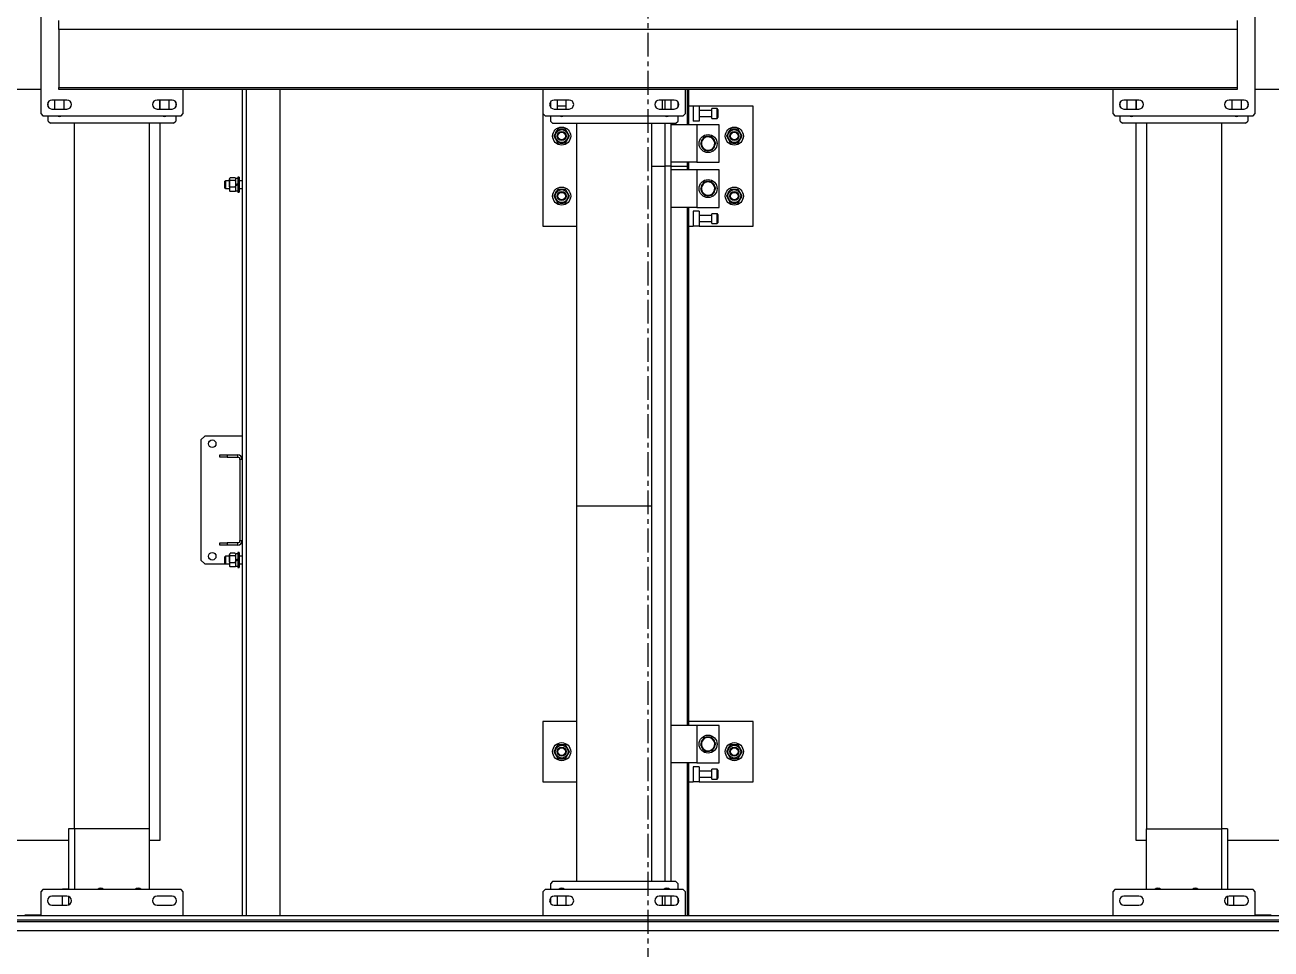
# Model space of a CAD drawing. Header units: millimetres. Extents: x 6622 to 532820, y 3370 to 359312.
# Drawn here: x 458470 to 460130, y 301295 to 302526 of the extents above; entities that cross this region are included whole.
import ezdxf

# ---------------------------------------------------------------- set-up
doc = ezdxf.new("R2010")
doc.units = ezdxf.units.MM
doc.linetypes.add('CENTER', pattern=[50.8, 31.75, -6.35, 6.35, -6.35])

# ---------------------------------------------------------------- blocks, each defined once
blk = doc.blocks.new('A$C6F3A12F4')
at = {"color": 2, "linetype": 'Continuous', "lineweight": 25}
for p, q in [((12185.2, 3700), (12185.2, 2659)), ((13185.2, 2622.1), (13185.2, 3700)), ((13285.7, 3475), (13285.7, 225)), ((13291.1, 225), (13291.1, 3475)), ((13293.7, 3475), (13293.7, 225)), ((13305.7, 3475), (13305.7, 225)), ((13285.2, 2680), (13285.2, 2659)), ((12217.2, 2659), (12053.2, 2659)), ((12220.2, 2656), (12217.2, 2659)), ((12220.2, 2472), (12220.2, 2656)), ((13253.7, 2659), (13250.7, 2656)), ((13250.7, 2656), (13250.7, 2472)), ((13285.7, 2659), (13253.7, 2659)), ((12199.2, 2644), (12199.2, 2624)), ((12199.2, 2640.1), (12211.2, 2640.1)), ((12202, 2649.1), (12208.4, 2649.1)), ((12211.2, 2624), (12211.2, 2644)), ((12220.2, 2649.1), (12227.2, 2649.1)), ((12230.2, 2646.1), (12227.2, 2649.1)), ((12230.2, 2646.1), (12230.2, 2482.1)), ((13259.7, 2644), (13259.7, 2624)), ((13271.7, 2624), (13271.7, 2644)), ((12093.2, 2635), (12105.2, 2635)), ((12105.2, 2635), (12105.2, 1065)), ((12105.2, 2635), (12182.6, 2635)), ((12182.6, 1065), (12182.6, 2635)), ((12182.6, 2635), (12185.2, 2635)), ((12185.2, 2635), (12185.2, 1065)), ((12211.2, 2628.1), (12199.2, 2628.1)), ((13259.7, 2630.1), (13271.7, 2630.1)), ((12230.2, 2614.1), (13170.2, 2614.1)), ((13170.2, 2622.1), (13170.2, 2614.1)), ((13170.2, 2622.1), (13250.7, 2622.1)), ((13170.2, 2514.1), (13170.2, 2614.1)), ((13170.2, 2614.1), (13250.7, 2614.1)), ((13260, 2622.1), (13271.4, 2622.1)), ((12230.2, 2514.1), (13170.2, 2514.1)), ((13250.7, 2514.1), (13170.2, 2514.1)), ((13185.2, 2500), (13185.2, 2514.1)), ((12199.2, 2504), (12199.2, 2484)), ((12199.2, 2500.1), (12211.2, 2500.1)), ((12199.2, 2500), (12211.2, 2500)), ((12211.2, 2484), (12211.2, 2504)), ((12230.2, 2500), (13185.2, 2500)), ((13259.7, 2504), (13259.7, 2484)), ((13271.7, 2484), (13271.7, 2504)), ((12211.2, 2488.1), (12199.2, 2488.1)), ((12208.7, 2479.1), (12201.7, 2479.1)), ((12227.2, 2479.1), (12220.2, 2479.1)), ((12227.2, 2479.1), (12230.2, 2482.1)), ((12185.2, 2469), (12217.2, 2469)), ((12217.2, 2469), (12220.2, 2472)), ((13250.7, 2472), (13253.7, 2469)), ((13253.7, 2469), (13285.7, 2469)), ((12207.2, 1990), (12207.2, 1918)), ((12367.2, 1990), (12207.2, 1990)), ((12367.2, 1918), (12367.2, 1990)), ((13027.2, 1990), (13027.2, 1904)), ((13107.2, 1990), (13027.2, 1990)), ((13107.2, 1918), (13107.2, 1990)), ((12256.7, 1965), (12256.2, 1965)), ((12256.6, 1963.2), (12256.2, 1963.2)), ((12256.3, 1962.2), (12256.6, 1963.2)), ((12336.7, 1965), (12336.2, 1965)), ((12336.6, 1963.2), (12336.2, 1963.2)), ((12336.3, 1962.2), (12336.6, 1963.2)), ((13076.7, 1965), (13076.2, 1965)), ((13076.6, 1963.2), (13076.2, 1963.2)), ((13076.3, 1962.2), (13076.6, 1963.2)), ((12211.7, 1943), (12222.7, 1943)), ((12282.2, 1945), (12232.2, 1945)), ((12232.2, 1945), (12232.2, 1915)), ((12282.2, 1915), (12282.2, 1945)), ((12342.2, 1945), (12292.2, 1945)), ((12292.2, 1945), (12292.2, 1915)), ((12342.2, 1915), (12342.2, 1945)), ((12351.7, 1943), (12362.7, 1943)), ((13082.2, 1945), (13032.2, 1945)), ((13032.2, 1945), (13032.2, 1915)), ((13082.2, 1915), (13082.2, 1945)), ((13091.7, 1943), (13102.7, 1943)), ((12210.7, 1942), (12210.7, 1935)), ((12223.7, 1942), (12210.7, 1942)), ((12223.7, 1935), (12210.7, 1935)), ((12213.2, 1935), (12213.2, 1918)), ((12221.2, 1918), (12221.2, 1935)), ((12223.7, 1935), (12223.7, 1942)), ((12252.2, 1937.3), (12248, 1934.4)), ((12256.4, 1940.2), (12252.2, 1937.3)), ((12261, 1938), (12256.4, 1940.2)), ((12265.6, 1935.8), (12261, 1938)), ((12266.8, 1930), (12266.1, 1930)), ((12266.6, 1928.2), (12266.2, 1928.2)), ((12266.4, 1927.4), (12266.6, 1928.2)), ((12312.2, 1937.3), (12308, 1934.4)), ((12316.4, 1940.2), (12312.2, 1937.3)), ((12321, 1938), (12316.4, 1940.2)), ((12325.6, 1935.8), (12321, 1938)), ((12326.7, 1930), (12326.1, 1930)), ((12326.6, 1928.2), (12326.2, 1928.2)), ((12326.4, 1927.4), (12326.6, 1928.2)), ((12350.7, 1942), (12350.7, 1935)), ((12363.7, 1942), (12350.7, 1942)), ((12363.7, 1935), (12350.7, 1935)), ((12353.2, 1935), (12353.2, 1918)), ((12361.2, 1918), (12361.2, 1935)), ((12363.7, 1935), (12363.7, 1942)), ((13052.2, 1937.3), (13048, 1934.4)), ((13056.4, 1940.2), (13052.2, 1937.3)), ((13061, 1938), (13056.4, 1940.2)), ((13065.6, 1935.8), (13061, 1938)), ((13066.8, 1930), (13066.1, 1930)), ((13066.6, 1928.2), (13066.2, 1928.2)), ((13066.4, 1927.4), (13066.6, 1928.2)), ((13090.7, 1942), (13090.7, 1935)), ((13103.7, 1942), (13090.7, 1942)), ((13103.7, 1935), (13090.7, 1935)), ((13093.2, 1935), (13093.2, 1918)), ((13101.2, 1918), (13101.2, 1935)), ((13103.7, 1935), (13103.7, 1942)), ((12207.2, 1918), (12207.2, 1910)), ((12207.2, 1918), (12227.2, 1918)), ((12207.2, 1910), (12207.2, 1904)), ((12207.2, 1910), (12227.2, 1910)), ((12227.2, 1918), (12227.2, 1910)), ((12232.2, 1915), (12232.2, 1880.2)), ((12232.2, 1915), (12282.2, 1915)), ((12248.8, 1924.2), (12253.4, 1922)), ((12253.4, 1922), (12258, 1919.8)), ((12258, 1919.8), (12262.2, 1922.7)), ((12262.2, 1922.7), (12266.4, 1925.6)), ((12282.2, 1915), (12282.2, 1880.2)), ((12292.2, 1915), (12292.2, 1880.2)), ((12292.2, 1915), (12342.2, 1915)), ((12308.7, 1924.2), (12313.4, 1922)), ((12313.4, 1922), (12318, 1919.8)), ((12318, 1919.8), (12322.2, 1922.7)), ((12322.2, 1922.7), (12326.4, 1925.6)), ((12342.2, 1915), (12342.2, 1880.2)), ((12347.2, 1918), (12367.2, 1918)), ((12347.2, 1918), (12347.2, 1910)), ((12347.2, 1910), (12367.2, 1910)), ((12367.2, 1918), (12367.2, 1910)), ((12367.2, 1904), (12367.2, 1910)), ((13032.2, 1915), (13082.2, 1915)), ((13032.2, 1915), (13032.2, 1880.2)), ((13048.8, 1924.2), (13053.4, 1922)), ((13053.4, 1922), (13058, 1919.8)), ((13058, 1919.8), (13062.2, 1922.7)), ((13062.2, 1922.7), (13066.4, 1925.6)), ((13082.2, 1915), (13082.2, 1880.2)), ((13087.2, 1918), (13087.2, 1910)), ((13087.2, 1918), (13107.2, 1918)), ((13087.2, 1910), (13107.2, 1910)), ((13107.2, 1918), (13107.2, 1910)), ((13107.2, 1904), (13107.2, 1910)), ((12185.2, 1904), (12232.2, 1904)), ((12232.2, 1902.7), (12185.2, 1902.7)), ((12217.2, 1900), (12185.2, 1900)), ((12220.2, 1897), (12217.2, 1900)), ((12220.2, 1713), (12220.2, 1897)), ((12282.2, 1904), (12292.2, 1904)), ((12287.2, 1902.7), (12282.2, 1902.7)), ((12287.2, 1904), (12287.2, 1902.7)), ((12287.2, 1880.2), (12287.2, 1902.7)), ((12292.2, 1902.7), (12287.2, 1902.7)), ((12342.2, 1904), (13032.2, 1904)), ((13032.2, 1902.7), (12342.2, 1902.7)), ((13082.2, 1904), (13285.7, 1904)), ((13285.7, 1902.7), (13082.2, 1902.7)), ((13253.7, 1900), (13250.7, 1897)), ((13250.7, 1897), (13250.7, 1713)), ((13285.7, 1900), (13253.7, 1900)), ((12199.2, 1885), (12199.2, 1865)), ((12211.2, 1881), (12199.2, 1881)), ((12199.2, 1880.2), (12211.2, 1880.2)), ((12208.5, 1890), (12201.9, 1890)), ((12211.2, 1865), (12211.2, 1885)), ((12227.2, 1890), (12220.2, 1890)), ((12230.2, 1887), (12227.2, 1890)), ((12230.2, 1723), (12230.2, 1887)), ((12230.2, 1880.2), (13240.2, 1880.2)), ((12287.2, 1880.2), (12287.2, 1872.8)), ((13243.2, 1890), (13240.2, 1887)), ((13240.2, 1887), (13240.2, 1723)), ((13250.7, 1890), (13243.2, 1890)), ((13259.7, 1885), (13259.7, 1865)), ((13271.7, 1881), (13259.7, 1881)), ((13259.7, 1880.2), (13271.7, 1880.2)), ((13269, 1890), (13262.4, 1890)), ((13271.7, 1865), (13271.7, 1885)), ((12211.2, 1872.8), (12199.2, 1872.8)), ((12199.2, 1869), (12211.2, 1869)), ((12220.8, 1872.8), (12220.2, 1872.8)), ((12287.2, 1872.8), (12230.2, 1872.8)), ((12287.2, 1855), (12287.2, 1872.8)), ((13240.2, 1872.8), (12287.2, 1872.8)), ((13250.7, 1872.8), (13249.6, 1872.8)), ((13271.7, 1872.8), (13259.7, 1872.8)), ((13259.7, 1869), (13271.7, 1869)), ((12740.2, 1855), (12230.2, 1855)), ((12740.2, 1855), (12740.2, 1755)), ((13240.2, 1855), (12740.2, 1855)), ((12199.2, 1745), (12199.2, 1725)), ((12211.2, 1725), (12211.2, 1745)), ((12740.2, 1755), (12230.2, 1755)), ((12367.2, 1710), (12367.2, 1755)), ((13240.2, 1755), (12740.2, 1755)), ((13027.2, 1755), (13027.2, 1710)), ((13107.2, 1710), (13107.2, 1755)), ((13259.7, 1745), (13259.7, 1725)), ((13271.7, 1725), (13271.7, 1745)), ((12211.2, 1741), (12199.2, 1741)), ((12199.2, 1729), (12211.2, 1729)), ((12207.2, 1741), (12207.2, 1729)), ((12256.7, 1735), (12256.2, 1735)), ((12256.6, 1733.2), (12256.2, 1733.2)), ((12256.3, 1732.2), (12256.6, 1733.2)), ((12336.7, 1735), (12336.2, 1735)), ((12336.6, 1733.2), (12336.2, 1733.2)), ((12336.3, 1732.2), (12336.6, 1733.2)), ((13076.7, 1735), (13076.2, 1735)), ((13076.6, 1733.2), (13076.2, 1733.2)), ((13076.3, 1732.2), (13076.6, 1733.2)), ((13271.7, 1741), (13259.7, 1741)), ((13259.7, 1729), (13271.7, 1729)), ((12185.2, 1710), (12217.2, 1710)), ((12201.9, 1720), (12208.5, 1720)), ((12207.2, 1720), (12207.2, 1719.3)), ((12217.2, 1710), (12220.2, 1713)), ((12217.2, 1710), (12367.2, 1710)), ((12220.2, 1720), (12227.2, 1720)), ((12227.2, 1720), (12230.2, 1723)), ((13027.2, 1710), (13107.2, 1710)), ((13240.2, 1723), (13243.2, 1720)), ((13243.2, 1720), (13250.7, 1720)), ((13250.7, 1713), (13253.7, 1710)), ((13253.7, 1710), (13285.7, 1710)), ((13262.4, 1720), (13269, 1720)), ((12185.2, 1359.5), (13285.7, 1359.5)), ((12185.2, 1314.5), (13285.7, 1314.5)), ((12185.2, 1309.5), (12678, 1309.5)), ((12302, 1305.5), (12302, 1303.5)), ((12302, 1305.5), (12322, 1305.5)), ((12302, 1303.5), (12322, 1303.5)), ((12302.8, 1300), (12302.8, 1293.4)), ((12304.4, 1300.9), (12303.3, 1300.3)), ((12303.9, 1303.5), (12303.9, 1300.9)), ((12312, 1300.9), (12303.9, 1300.9)), ((12306.4, 1300), (12306.4, 1293.4)), ((12307, 1309.5), (12307, 1305.5)), ((12312, 1300.9), (12313.5, 1300.9)), ((12320, 1300.9), (12313.5, 1300.9)), ((12315.5, 1300), (12315.5, 1293.4)), ((12317, 1305.5), (12317, 1309.5)), ((12320.7, 1300.3), (12319.6, 1300.9)), ((12320, 1300.9), (12320, 1303.5)), ((12321.2, 1300), (12321.2, 1293.4)), ((12322, 1303.5), (12322, 1305.5)), ((12647, 1309.5), (12647, 1259.5)), ((12675, 1303.5), (12672, 1303.5)), ((12672, 1289.5), (12672, 1303.5)), ((12675, 1289.5), (12675, 1303.5)), ((12678, 1309.5), (12678, 1306.5)), ((12678, 1309.5), (12786, 1309.5)), ((12678, 1306.5), (12786, 1306.5)), ((12786, 1309.5), (13285.7, 1309.5)), ((12786, 1306.5), (12786, 1309.5)), ((12792, 1303.5), (12789, 1303.5)), ((12789, 1303.5), (12789, 1289.5)), ((12792, 1303.5), (12792, 1289.5)), ((12802, 1305.5), (12802, 1303.5)), ((12802, 1305.5), (12822, 1305.5)), ((12802, 1303.5), (12822, 1303.5)), ((12802.8, 1300), (12802.8, 1293.4)), ((12804.4, 1300.9), (12803.3, 1300.3)), ((12803.9, 1303.5), (12803.9, 1300.9)), ((12812, 1300.9), (12803.9, 1300.9)), ((12806.4, 1300), (12806.4, 1293.4)), ((12807, 1309.5), (12807, 1305.5)), ((12812, 1300.9), (12813.5, 1300.9)), ((12820, 1300.9), (12813.5, 1300.9)), ((12815.5, 1300), (12815.5, 1293.4)), ((12817, 1305.5), (12817, 1309.5)), ((12820.7, 1300.3), (12819.6, 1300.9)), ((12820, 1300.9), (12820, 1303.5)), ((12821.2, 1300), (12821.2, 1293.4)), ((12822, 1303.5), (12822, 1305.5)), ((12303.3, 1293.1), (12304.4, 1292.5)), ((12314.9, 1292.5), (12304.4, 1292.5)), ((12307, 1292.5), (12307, 1287)), ((12307, 1287), (12307.5, 1286.5)), ((12307, 1287), (12317, 1287)), ((12316.5, 1286.5), (12307.5, 1286.5)), ((12314.9, 1292.5), (12319.6, 1292.5)), ((12316.5, 1286.5), (12317, 1287)), ((12317, 1287), (12317, 1292.5)), ((12319.6, 1292.5), (12320.7, 1293.1)), ((12672, 1289.5), (12675, 1289.5)), ((12672, 1279.5), (12672, 1289.5)), ((12675, 1279.5), (12672, 1279.5)), ((12675, 1289.5), (12675, 1279.5)), ((12789, 1289.5), (12792, 1289.5)), ((12789, 1279.5), (12789, 1289.5)), ((12792, 1279.5), (12789, 1279.5)), ((12792, 1289.5), (12792, 1279.5)), ((12803.3, 1293.1), (12804.4, 1292.5)), ((12814.9, 1292.5), (12804.4, 1292.5)), ((12807, 1292.5), (12807, 1287)), ((12807, 1287), (12807.5, 1286.5)), ((12807, 1287), (12817, 1287)), ((12816.5, 1286.5), (12807.5, 1286.5)), ((12814.9, 1292.5), (12819.6, 1292.5)), ((12816.5, 1286.5), (12817, 1287)), ((12817, 1287), (12817, 1292.5)), ((12817, 1259.5), (12817, 1287)), ((12819.6, 1292.5), (12820.7, 1293.1)), ((12647, 1259.5), (12652, 1254.5)), ((12652, 1254.5), (12812, 1254.5)), ((12812, 1254.5), (12817, 1259.5)), ((12217.2, 1231), (12185.2, 1231)), ((12220.2, 1228), (12217.2, 1231)), ((13253.7, 1231), (13250.7, 1228)), ((13285.7, 1231), (13253.7, 1231)), ((12199.2, 1216), (12199.2, 1196)), ((12199.2, 1211.9), (12211.2, 1211.9)), ((12201.7, 1220.9), (12208.7, 1220.9)), ((12211.2, 1196), (12211.2, 1216)), ((12220.2, 1044), (12220.2, 1228)), ((12220.2, 1220.9), (12227.2, 1220.9)), ((12230.2, 1217.9), (12227.2, 1220.9)), ((12230.2, 1217.9), (12230.2, 1053.9)), ((13250.7, 1228), (13250.7, 1044)), ((13259.7, 1216), (13259.7, 1196)), ((13271.7, 1196), (13271.7, 1216)), ((12211.2, 1200), (12199.2, 1200)), ((12211.2, 1199.9), (12199.2, 1199.9)), ((13185.2, 1200), (12230.2, 1200)), ((13185.2, 1185.9), (13185.2, 1200)), ((13170.2, 1185.9), (12230.2, 1185.9)), ((13170.2, 1185.9), (13170.2, 1085.9)), ((13250.7, 1185.9), (13170.2, 1185.9)), ((13170.2, 1085.9), (12230.2, 1085.9)), ((13170.2, 1085.9), (13250.7, 1085.9)), ((13170.2, 1085.9), (13170.2, 1077.9)), ((12105.2, 1065), (12093.2, 1065)), ((12105.2, 1065), (12182.6, 1065)), ((12185.2, 1065), (12182.6, 1065)), ((12199.2, 1076), (12199.2, 1056)), ((12199.2, 1071.9), (12211.2, 1071.9)), ((12211.2, 1056), (12211.2, 1076)), ((13170.2, 1077.9), (13250.7, 1077.9)), ((13185.2, 0), (13185.2, 1077.9)), ((13249.7, 1069.9), (13249.7, 1077.9)), ((13250.7, 1069.9), (13249.7, 1069.9)), ((13259.7, 1076), (13259.7, 1056)), ((13271.7, 1069.9), (13259.7, 1069.9)), ((13260, 1077.9), (13271.4, 1077.9)), ((13271.7, 1056), (13271.7, 1076)), ((12211.2, 1059.9), (12199.2, 1059.9)), ((12208.4, 1050.9), (12202, 1050.9)), ((12227.2, 1050.9), (12220.2, 1050.9)), ((12227.2, 1050.9), (12230.2, 1053.9)), ((12053.2, 1041), (12217.2, 1041)), ((12185.2, 1041), (12185.2, 0)), ((12217.2, 1041), (12220.2, 1044)), ((13250.7, 1044), (13253.7, 1041)), ((13253.7, 1041), (13285.7, 1041)), ((13285.2, 1041), (13285.2, 1020))]:
    blk.add_line(p, q, dxfattribs=at)
at = {"color": 2, "linetype": 'Continuous', "lineweight": 25, "flags": 128}
for points in [[(12256.7, 1965), (12256.6, 1966.9), (12256.3, 1967.9)], [(12336.7, 1965), (12336.6, 1966.9), (12336.3, 1967.9)], [(13076.7, 1965), (13076.6, 1966.9), (13076.3, 1967.9)], [(12256.7, 1735), (12256.6, 1736.9), (12256.3, 1737.9)], [(12336.7, 1735), (12336.6, 1736.9), (12336.3, 1737.9)], [(13076.7, 1735), (13076.6, 1736.9), (13076.3, 1737.9)], [(12312, 1300.9), (12311.5, 1301.8), (12311, 1302.6), (12310.5, 1303.5)], [(12312, 1303.5), (12312.5, 1302.6), (12313, 1301.8), (12313.5, 1300.9)], [(12812, 1300.9), (12811.5, 1301.8), (12811, 1302.6), (12810.5, 1303.5)], [(12812, 1303.5), (12812.5, 1302.6), (12813, 1301.8), (12813.5, 1300.9)]]:
    blk.add_lwpolyline(points, dxfattribs=at)
at = {"color": 2, "linetype": 'Continuous', "lineweight": 25}
for centre, radius in [((12247.2, 1965), 12), ((12327.2, 1965), 12), ((13067.2, 1965), 12), ((12247.2, 1965), 8.62), ((12247.2, 1965), 6), ((12247.2, 1965), 5), ((12327.2, 1965), 8.62), ((12327.2, 1965), 6), ((12327.2, 1965), 5), ((13067.2, 1965), 8.62), ((13067.2, 1965), 6), ((13067.2, 1965), 5), ((12257.2, 1930), 12), ((12317.2, 1930), 12), ((13057.2, 1930), 12), ((12247.2, 1735), 12), ((12247.2, 1735), 8.62), ((12327.2, 1735), 12), ((12327.2, 1735), 8.62), ((13067.2, 1735), 12), ((13067.2, 1735), 8.62), ((12247.2, 1735), 6), ((12247.2, 1735), 5), ((12327.2, 1735), 6), ((12327.2, 1735), 5), ((13067.2, 1735), 6), ((13067.2, 1735), 5), ((12657, 1269.5), 5), ((12807, 1269.5), 5)]:
    blk.add_circle(centre, radius, dxfattribs=at)
for centre, radius, start, end in [((12205.2, 2644), 6, 0, 180), ((13265.7, 2644), 6, 0, 180), ((12205.2, 2624), 6, 180, 0), ((12215.2, 2634.1), 6, 326.4427, 33.5573), ((13265.7, 2624), 6, 180, 0), ((13255.2, 2579.1), 6, 138.5904, 221.4096), ((13255.2, 2529.1), 6, 138.5904, 221.4096), ((12205.2, 2504), 6, 0, 180), ((13265.7, 2504), 6, 0, 180), ((12215.2, 2494.1), 6, 326.4427, 33.5573), ((12205.2, 2484), 6, 180, 0), ((13265.7, 2484), 6, 180, 0), ((12247.2, 1965), 9.55, 349.1982, 0), ((12327.2, 1965), 9.55, 349.1982, 0), ((13067.2, 1965), 9.55, 349.1982, 0), ((12211.7, 1942), 1, 90, 180), ((12222.7, 1942), 1, 0, 90), ((12247.2, 1965), 9.55, 221.2996, 256.7088), ((12327.2, 1965), 9.55, 221.2996, 256.7088), ((12351.7, 1942), 1, 90, 180), ((12362.7, 1942), 1, 0, 90), ((13067.2, 1965), 9.55, 221.2996, 256.7088), ((13091.7, 1942), 1, 90, 180), ((13102.7, 1942), 1, 0, 90), ((12257.2, 1930), 9.55, 165.3637, 203.9741), ((12257.2, 1930), 8.87, 124.3653, 184.3653), ((12257.2, 1930), 8.87, 184.3653, 244.3653), ((12257.2, 1930), 9.55, 104.5207, 143.3519), ((12257.2, 1930), 8.87, 64.3653, 124.3653), ((12257.2, 1930), 9.55, 42.9611, 84.8708), ((12257.2, 1930), 8.86, 4.3653, 64.3653), ((12257.2, 1930), 8.87, 304.3653, 4.3653), ((12257.2, 1930), 9.55, 0, 24.9691), ((12257.2, 1930), 9.55, 349.1982, 0), ((12317.2, 1930), 9.55, 165.3637, 203.9741), ((12317.2, 1930), 8.87, 124.3653, 184.3653), ((12317.2, 1930), 8.87, 184.3653, 244.3653), ((12317.2, 1930), 9.55, 104.5207, 143.3519), ((12317.2, 1930), 8.87, 64.3653, 124.3653), ((12317.2, 1930), 9.55, 42.9611, 84.8708), ((12317.2, 1930), 8.87, 4.3653, 64.3653), ((12317.2, 1930), 8.87, 304.3653, 4.3653), ((12317.2, 1930), 9.55, 0, 24.9691), ((12317.2, 1930), 9.55, 349.1982, 0), ((13057.2, 1930), 9.55, 165.3637, 203.9741), ((13057.2, 1930), 8.86, 124.3653, 184.3653), ((13057.2, 1930), 8.86, 184.3653, 244.3653), ((13057.2, 1930), 9.55, 104.5207, 143.3519), ((13057.2, 1930), 8.87, 64.3653, 124.3653), ((13057.2, 1930), 9.55, 42.9611, 84.8708), ((13057.2, 1930), 8.87, 4.3653, 64.3653), ((13057.2, 1930), 8.87, 304.3653, 4.3653), ((13057.2, 1930), 9.55, 0, 24.9691), ((13057.2, 1930), 9.55, 349.1982, 0), ((12257.2, 1930), 9.55, 224.4516, 265.4367), ((12257.2, 1930), 8.87, 244.3653, 304.3653), ((12257.2, 1930), 9.55, 283.449, 324.061), ((12317.2, 1930), 9.55, 224.4516, 265.4367), ((12317.2, 1930), 8.87, 244.3653, 304.3653), ((12317.2, 1930), 9.55, 283.449, 324.061), ((13057.2, 1930), 9.55, 224.4516, 265.4367), ((13057.2, 1930), 8.87, 244.3653, 304.3653), ((13057.2, 1930), 9.55, 283.449, 324.061), ((12205.2, 1885), 6, 0, 180), ((12215.2, 1875), 6, 326.4427, 33.5573), ((13255.2, 1875), 6, 138.5904, 221.4096), ((13265.7, 1885), 6, 0, 180), ((12205.2, 1865), 6, 180, 0), ((13265.7, 1865), 6, 180, 0), ((12205.2, 1745), 6, 0, 180), ((13265.7, 1745), 6, 0, 180), ((12215.2, 1735), 6, 326.4427, 33.5573), ((12247.2, 1735), 9.55, 221.2996, 256.7088), ((12247.2, 1735), 9.55, 349.1982, 0), ((12327.2, 1735), 9.55, 221.2996, 256.7088), ((12327.2, 1735), 9.55, 349.1982, 0), ((13067.2, 1735), 9.55, 221.2996, 256.7088), ((13067.2, 1735), 9.55, 349.1982, 0), ((13255.2, 1735), 6, 138.5904, 221.4096), ((12205.2, 1725), 6, 180, 0), ((13265.7, 1725), 6, 180, 0), ((12678, 1303.5), 6, 90, 180), ((12678, 1303.5), 3, 90, 180), ((12786, 1303.5), 6, 0, 90), ((12786, 1303.5), 3, 0, 90), ((12205.2, 1216), 6, 0, 180), ((13265.7, 1216), 6, 0, 180), ((12205.2, 1196), 6, 180, 0), ((12215.2, 1205.9), 6, 326.4427, 33.5573), ((13265.7, 1196), 6, 180, 0), ((13255.2, 1170.9), 6, 138.5904, 221.4096), ((13255.2, 1120.9), 6, 138.5904, 221.4096), ((12205.2, 1076), 6, 0, 180), ((13265.7, 1076), 6, 0, 180), ((12215.2, 1065.9), 6, 326.4427, 33.5573), ((12205.2, 1056), 6, 180, 0), ((13265.7, 1056), 6, 180, 0)]:
    blk.add_arc(centre, radius, start, end, dxfattribs=at)
for points, knots in [([(12247.2, 1975.4), (12246.4, 1974.9), (12244.8, 1974), (12242.5, 1972.7), (12240.3, 1971.4), (12238.9, 1970.6), (12238.2, 1970.2)], [0, 0, 0, 0, 0.264557, 0.534946, 0.765345, 1, 1, 1, 1]), ([(12238.2, 1970.2), (12238.2, 1969.8), (12238.2, 1968.5), (12238.2, 1966.2), (12238.2, 1963.2), (12238.2, 1961.1), (12238.2, 1959.8)], [0, 0, 0, 0, 0.131003, 0.38054, 0.636178, 1, 1, 1, 1]), ([(12238.2, 1959.8), (12239, 1959.4), (12240.6, 1958.4), (12242.9, 1957.1), (12245.1, 1955.8), (12246.5, 1955), (12247.2, 1954.6)], [0, 0, 0, 0, 0.264634, 0.534945, 0.765345, 1, 1, 1, 1]), ([(12256.2, 1970.2), (12255.4, 1970.6), (12253.8, 1971.6), (12251.5, 1972.9), (12249.3, 1974.2), (12247.9, 1975), (12247.2, 1975.4)], [0, 0, 0, 0, 0.2645573, 0.5349461, 0.7653454, 1, 1, 1, 1]), ([(12247.2, 1954.6), (12248, 1955.1), (12249.6, 1956), (12251.9, 1957.3), (12254.1, 1958.6), (12255.5, 1959.4), (12256.2, 1959.8)], [0, 0, 0, 0, 0.264634, 0.534945, 0.765345, 1, 1, 1, 1]), ([(12256.2, 1959.8), (12256.2, 1961.1), (12256.2, 1963.2), (12256.2, 1966.2), (12256.2, 1968.4), (12256.2, 1969.8), (12256.2, 1970.2)], [0, 0, 0, 0, 0.363821, 0.613049, 0.868997, 1, 1, 1, 1]), ([(12327.2, 1975.4), (12326.4, 1974.9), (12324.8, 1974), (12322.5, 1972.7), (12320.3, 1971.4), (12318.9, 1970.6), (12318.2, 1970.2)], [0, 0, 0, 0, 0.264557, 0.534946, 0.765345, 1, 1, 1, 1]), ([(12318.2, 1970.2), (12318.2, 1969.8), (12318.2, 1968.5), (12318.2, 1966.2), (12318.2, 1963.2), (12318.2, 1961.1), (12318.2, 1959.8)], [0, 0, 0, 0, 0.131003, 0.38054, 0.636178, 1, 1, 1, 1]), ([(12318.2, 1959.8), (12319, 1959.4), (12320.6, 1958.4), (12322.9, 1957.1), (12325.1, 1955.8), (12326.5, 1955), (12327.2, 1954.6)], [0, 0, 0, 0, 0.264634, 0.534945, 0.765345, 1, 1, 1, 1]), ([(12336.2, 1970.2), (12335.4, 1970.6), (12333.8, 1971.6), (12331.5, 1972.9), (12329.3, 1974.2), (12327.9, 1975), (12327.2, 1975.4)], [0, 0, 0, 0, 0.264614, 0.534982, 0.765363, 1, 1, 1, 1]), ([(12327.2, 1954.6), (12328, 1955.1), (12329.6, 1956), (12331.9, 1957.3), (12334.1, 1958.6), (12335.5, 1959.4), (12336.2, 1959.8)], [0, 0, 0, 0, 0.264614, 0.534904, 0.765287, 1, 1, 1, 1]), ([(12336.2, 1959.8), (12336.2, 1961.1), (12336.2, 1963.2), (12336.2, 1966.2), (12336.2, 1968.4), (12336.2, 1969.8), (12336.2, 1970.2)], [0, 0, 0, 0, 0.363821, 0.613049, 0.868997, 1, 1, 1, 1]), ([(13067.2, 1975.4), (13066.4, 1974.9), (13064.8, 1974), (13062.5, 1972.7), (13060.3, 1971.4), (13058.9, 1970.6), (13058.2, 1970.2)], [0, 0, 0, 0, 0.264614, 0.534981, 0.765363, 1, 1, 1, 1]), ([(13058.2, 1970.2), (13058.2, 1969.8), (13058.2, 1968.5), (13058.2, 1966.2), (13058.2, 1963.2), (13058.2, 1961.1), (13058.2, 1959.8)], [0, 0, 0, 0, 0.131003, 0.38054, 0.636178, 1, 1, 1, 1]), ([(13058.2, 1959.8), (13059, 1959.4), (13060.6, 1958.4), (13062.9, 1957.1), (13065.1, 1955.8), (13066.5, 1955), (13067.2, 1954.6)], [0, 0, 0, 0, 0.264614, 0.534981, 0.765363, 1, 1, 1, 1]), ([(13076.2, 1970.2), (13075.4, 1970.6), (13073.8, 1971.6), (13071.5, 1972.9), (13069.3, 1974.2), (13067.9, 1975), (13067.2, 1975.4)], [0, 0, 0, 0, 0.264634, 0.534945, 0.765345, 1, 1, 1, 1]), ([(13067.2, 1954.6), (13068, 1955.1), (13069.6, 1956), (13071.9, 1957.3), (13074.1, 1958.6), (13075.5, 1959.4), (13076.2, 1959.8)], [0, 0, 0, 0, 0.264557, 0.534946, 0.765345, 1, 1, 1, 1]), ([(13076.2, 1959.8), (13076.2, 1961.1), (13076.2, 1963.2), (13076.2, 1966.2), (13076.2, 1968.4), (13076.2, 1969.8), (13076.2, 1970.2)], [0, 0, 0, 0, 0.363821, 0.613049, 0.868997, 1, 1, 1, 1]), ([(12248, 1934.4), (12248, 1934), (12248.1, 1932.3), (12248.3, 1930.6), (12248.4, 1929.3)], [0, 0, 0, 0, 0.2530598, 1, 1, 1, 1]), ([(12248.4, 1929.3), (12248.5, 1927.7), (12248.6, 1925.9), (12248.7, 1924.3), (12248.8, 1924.2)], [0, 0, 0, 0, 0.973005, 1, 1, 1, 1]), ([(12266, 1930.7), (12265.9, 1932), (12265.8, 1933.7), (12265.7, 1935.4), (12265.6, 1935.8)], [0, 0, 0, 0, 0.746928, 1, 1, 1, 1]), ([(12266.4, 1925.6), (12266.4, 1925.6), (12266.3, 1927.3), (12266.2, 1929), (12266, 1930.7)], [0, 0, 0, 0, 0.026997, 1, 1, 1, 1]), ([(12308, 1934.4), (12308, 1934), (12308.1, 1932.3), (12308.3, 1930.6), (12308.4, 1929.3)], [0, 0, 0, 0, 0.25307, 1, 1, 1, 1]), ([(12308.4, 1929.3), (12308.5, 1927.7), (12308.6, 1925.9), (12308.7, 1924.3), (12308.7, 1924.2)], [0, 0, 0, 0, 0.973018, 1, 1, 1, 1]), ([(12326, 1930.7), (12325.9, 1932), (12325.8, 1933.7), (12325.7, 1935.4), (12325.6, 1935.8)], [0, 0, 0, 0, 0.746939, 1, 1, 1, 1]), ([(12326.4, 1925.6), (12326.4, 1925.6), (12326.3, 1927.3), (12326.2, 1929), (12326, 1930.7)], [0, 0, 0, 0, 0.026997, 1, 1, 1, 1]), ([(13048, 1934.4), (13048, 1934), (13048.1, 1932.3), (13048.3, 1930.6), (13048.4, 1929.3)], [0, 0, 0, 0, 0.2530598, 1, 1, 1, 1]), ([(13048.4, 1929.3), (13048.5, 1927.7), (13048.6, 1925.9), (13048.7, 1924.3), (13048.8, 1924.2)], [0, 0, 0, 0, 0.973005, 1, 1, 1, 1]), ([(13066, 1930.7), (13065.9, 1932), (13065.8, 1933.7), (13065.7, 1935.4), (13065.6, 1935.8)], [0, 0, 0, 0, 0.746925, 1, 1, 1, 1]), ([(13066.4, 1925.6), (13066.4, 1925.6), (13066.3, 1927.3), (13066.2, 1929), (13066, 1930.7)], [0, 0, 0, 0, 0.026997, 1, 1, 1, 1]), ([(12247.2, 1745.4), (12246.4, 1744.9), (12244.8, 1744), (12242.5, 1742.7), (12240.3, 1741.4), (12238.9, 1740.6), (12238.2, 1740.2)], [0, 0, 0, 0, 0.264557, 0.534946, 0.765345, 1, 1, 1, 1]), ([(12256.2, 1740.2), (12255.4, 1740.6), (12253.8, 1741.6), (12251.5, 1742.9), (12249.3, 1744.2), (12247.9, 1745), (12247.2, 1745.4)], [0, 0, 0, 0, 0.264557, 0.534946, 0.765345, 1, 1, 1, 1]), ([(12327.2, 1745.4), (12326.4, 1744.9), (12324.8, 1744), (12322.5, 1742.7), (12320.3, 1741.4), (12318.9, 1740.6), (12318.2, 1740.2)], [0, 0, 0, 0, 0.264557, 0.534946, 0.765345, 1, 1, 1, 1]), ([(12336.2, 1740.2), (12335.4, 1740.6), (12333.8, 1741.6), (12331.5, 1742.9), (12329.3, 1744.2), (12327.9, 1745), (12327.2, 1745.4)], [0, 0, 0, 0, 0.264614, 0.534981, 0.765363, 1, 1, 1, 1]), ([(13067.2, 1745.4), (13066.4, 1744.9), (13064.8, 1744), (13062.5, 1742.7), (13060.3, 1741.4), (13058.9, 1740.6), (13058.2, 1740.2)], [0, 0, 0, 0, 0.264614, 0.534981, 0.765363, 1, 1, 1, 1]), ([(13076.2, 1740.2), (13075.4, 1740.6), (13073.8, 1741.6), (13071.5, 1742.9), (13069.3, 1744.2), (13067.9, 1745), (13067.2, 1745.4)], [0, 0, 0, 0, 0.264634, 0.534945, 0.765345, 1, 1, 1, 1]), ([(12238.2, 1740.2), (12238.2, 1739.8), (12238.2, 1738.5), (12238.2, 1736.2), (12238.2, 1733.2), (12238.2, 1731.1), (12238.2, 1729.8)], [0, 0, 0, 0, 0.1310035, 0.3805405, 0.636178, 1, 1, 1, 1]), ([(12238.2, 1729.8), (12239, 1729.4), (12240.6, 1728.4), (12242.9, 1727.1), (12245.1, 1725.8), (12246.5, 1725), (12247.2, 1724.6)], [0, 0, 0, 0, 0.264634, 0.534945, 0.765345, 1, 1, 1, 1]), ([(12247.2, 1724.6), (12248, 1725.1), (12249.6, 1726), (12251.9, 1727.3), (12254.1, 1728.6), (12255.5, 1729.4), (12256.2, 1729.8)], [0, 0, 0, 0, 0.264634, 0.534945, 0.765345, 1, 1, 1, 1]), ([(12256.2, 1729.8), (12256.2, 1731.1), (12256.2, 1733.2), (12256.2, 1736.2), (12256.2, 1738.4), (12256.2, 1739.8), (12256.2, 1740.2)], [0, 0, 0, 0, 0.363821, 0.613048, 0.868997, 1, 1, 1, 1]), ([(12318.2, 1740.2), (12318.2, 1739.8), (12318.2, 1738.5), (12318.2, 1736.2), (12318.2, 1733.2), (12318.2, 1731.1), (12318.2, 1729.8)], [0, 0, 0, 0, 0.1310035, 0.3805405, 0.636178, 1, 1, 1, 1]), ([(12318.2, 1729.8), (12319, 1729.4), (12320.6, 1728.4), (12322.9, 1727.1), (12325.1, 1725.8), (12326.5, 1725), (12327.2, 1724.6)], [0, 0, 0, 0, 0.264634, 0.534945, 0.765345, 1, 1, 1, 1]), ([(12327.2, 1724.6), (12328, 1725.1), (12329.6, 1726), (12331.9, 1727.3), (12334.1, 1728.6), (12335.5, 1729.4), (12336.2, 1729.8)], [0, 0, 0, 0, 0.264614, 0.534904, 0.765287, 1, 1, 1, 1]), ([(12336.2, 1729.8), (12336.2, 1731.1), (12336.2, 1733.2), (12336.2, 1736.2), (12336.2, 1738.4), (12336.2, 1739.8), (12336.2, 1740.2)], [0, 0, 0, 0, 0.363821, 0.613048, 0.868997, 1, 1, 1, 1]), ([(13058.2, 1740.2), (13058.2, 1739.8), (13058.2, 1738.5), (13058.2, 1736.2), (13058.2, 1733.2), (13058.2, 1731.1), (13058.2, 1729.8)], [0, 0, 0, 0, 0.1310035, 0.3805405, 0.636178, 1, 1, 1, 1]), ([(13058.2, 1729.8), (13059, 1729.4), (13060.6, 1728.4), (13062.9, 1727.1), (13065.1, 1725.8), (13066.5, 1725), (13067.2, 1724.6)], [0, 0, 0, 0, 0.264614, 0.534982, 0.765363, 1, 1, 1, 1]), ([(13067.2, 1724.6), (13068, 1725.1), (13069.6, 1726), (13071.9, 1727.3), (13074.1, 1728.6), (13075.5, 1729.4), (13076.2, 1729.8)], [0, 0, 0, 0, 0.264557, 0.534946, 0.765345, 1, 1, 1, 1]), ([(13076.2, 1729.8), (13076.2, 1731.1), (13076.2, 1733.2), (13076.2, 1736.2), (13076.2, 1738.4), (13076.2, 1739.8), (13076.2, 1740.2)], [0, 0, 0, 0, 0.363821, 0.613048, 0.868997, 1, 1, 1, 1]), ([(12302.8, 1300), (12303.3, 1300.2), (12304, 1300.7), (12305, 1300.7), (12305.8, 1300.4), (12306.2, 1300.1), (12306.4, 1300)], [0, 0, 0, 0, 0.363588, 0.612802, 0.868735, 1, 1, 1, 1]), ([(12306.4, 1300), (12307.2, 1300.2), (12308.8, 1300.6), (12311.2, 1300.7), (12313.4, 1300.5), (12314.8, 1300.2), (12315.5, 1300)], [0, 0, 0, 0, 0.264595, 0.534955, 0.765295, 1, 1, 1, 1]), ([(12315.5, 1300), (12316, 1300.2), (12317, 1300.6), (12318.5, 1300.7), (12319.9, 1300.5), (12320.7, 1300.2), (12321.2, 1300)], [0, 0, 0, 0, 0.264602, 0.534923, 0.765382, 1, 1, 1, 1]), ([(12321.2, 1300), (12321, 1300.1), (12320.8, 1300.2), (12320.7, 1300.3), (12320.7, 1300.3)], [0, 0, 0, 0, 0.908521, 1, 1, 1, 1]), ([(12802.8, 1300), (12803.3, 1300.2), (12804, 1300.7), (12805, 1300.7), (12805.8, 1300.4), (12806.2, 1300.1), (12806.4, 1300)], [0, 0, 0, 0, 0.363588, 0.612802, 0.868735, 1, 1, 1, 1]), ([(12806.4, 1300), (12807.2, 1300.2), (12808.8, 1300.6), (12811.2, 1300.7), (12813.4, 1300.5), (12814.8, 1300.2), (12815.5, 1300)], [0, 0, 0, 0, 0.264595, 0.534955, 0.765295, 1, 1, 1, 1]), ([(12815.5, 1300), (12816, 1300.2), (12817, 1300.6), (12818.5, 1300.7), (12819.9, 1300.5), (12820.7, 1300.2), (12821.2, 1300)], [0, 0, 0, 0, 0.264602, 0.534923, 0.765382, 1, 1, 1, 1]), ([(12821.2, 1300), (12821, 1300.1), (12820.8, 1300.2), (12820.7, 1300.3), (12820.7, 1300.3)], [0, 0, 0, 0, 0.908521, 1, 1, 1, 1]), ([(12306.4, 1293.4), (12306.2, 1293.3), (12305.8, 1293), (12305, 1292.7), (12304, 1292.7), (12303.3, 1293.2), (12302.8, 1293.4)], [0, 0, 0, 0, 0.131264, 0.380789, 0.636411, 1, 1, 1, 1]), ([(12315.5, 1293.4), (12314.7, 1293.2), (12313.1, 1292.8), (12310.7, 1292.7), (12308.5, 1292.9), (12307.1, 1293.2), (12306.4, 1293.4)], [0, 0, 0, 0, 0.264595, 0.534955, 0.765296, 1, 1, 1, 1]), ([(12321.2, 1293.4), (12320.7, 1293.2), (12319.7, 1292.8), (12318.2, 1292.7), (12316.8, 1292.9), (12316, 1293.2), (12315.5, 1293.4)], [0, 0, 0, 0, 0.264602, 0.534923, 0.765382, 1, 1, 1, 1]), ([(12320.7, 1293.1), (12320.7, 1293.1), (12320.8, 1293.2), (12321, 1293.3), (12321.2, 1293.4)], [0, 0, 0, 0, 0.091438, 1, 1, 1, 1]), ([(12806.4, 1293.4), (12806.2, 1293.3), (12805.8, 1293), (12805, 1292.7), (12804, 1292.7), (12803.3, 1293.2), (12802.8, 1293.4)], [0, 0, 0, 0, 0.131264, 0.380789, 0.636411, 1, 1, 1, 1]), ([(12815.5, 1293.4), (12814.7, 1293.2), (12813.1, 1292.8), (12810.7, 1292.7), (12808.5, 1292.9), (12807.1, 1293.2), (12806.4, 1293.4)], [0, 0, 0, 0, 0.264595, 0.534955, 0.765296, 1, 1, 1, 1]), ([(12821.2, 1293.4), (12820.7, 1293.2), (12819.7, 1292.8), (12818.2, 1292.7), (12816.8, 1292.9), (12816, 1293.2), (12815.5, 1293.4)], [0, 0, 0, 0, 0.264602, 0.534923, 0.765382, 1, 1, 1, 1]), ([(12820.7, 1293.1), (12820.7, 1293.1), (12820.8, 1293.2), (12821, 1293.3), (12821.2, 1293.4)], [0, 0, 0, 0, 0.091438, 1, 1, 1, 1])]:
    blk.add_open_spline(points, degree=3, knots=knots, dxfattribs=at)

msp = doc.modelspace()

# ---------------------------------------------------------------- linework, layer by layer
at = {"color": 1, "linetype": 'CENTER'}
msp.add_line((459300, 268650.975), (459300, 314810.514), dxfattribs=at)

# ---------------------------------------------------------------- block references
at = {"color": 0, "rotation": 270}
msp.add_blockref('A$C6F3A12F4', (457450, 314625.198), dxfattribs=at)

doc.saveas('drawing.dxf')
